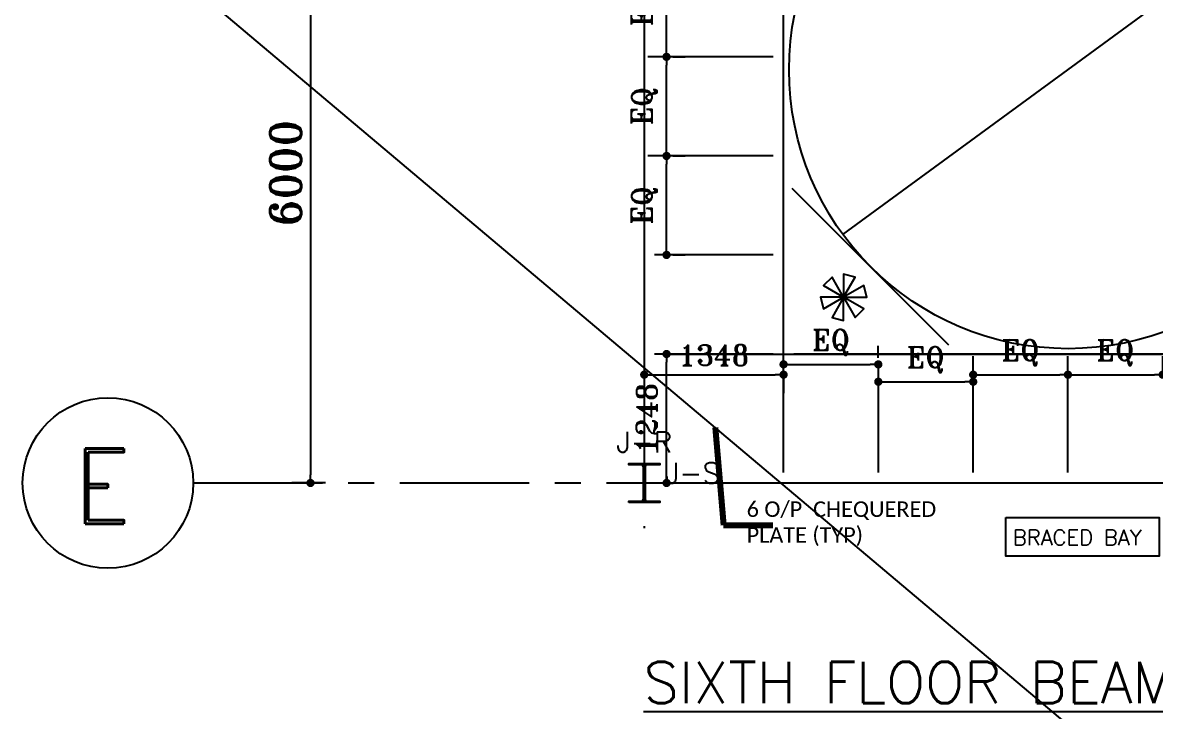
# Model space of a CAD drawing. Header units: inches. Extents: x 1387 to 2676, y -3554 to -2136.
# Drawn here: x 2628.05 to 2639.01, y -2654.7 to -2648.03 of the extents above; entities that cross this region are included whole.
import ezdxf
from ezdxf.enums import TextEntityAlignment as Align

# ---------------------------------------------------------------- set-up
doc = ezdxf.new("R2010")
doc.units = ezdxf.units.IN
doc.header["$MEASUREMENT"] = 0
for name, pattern in [('CENTER', [2, 1.25, -0.25, 0.25, -0.25]), ('DASHDOTX2', [2, 1, -0.5, 0, -0.5]), ('HIDDEN', [0.375, 0.25, -0.125])]:
    doc.linetypes.add(name, pattern=pattern)
for name, color, linetype in [('3', 3, 'HIDDEN'), ('3G', 3, 'Continuous'), ('A-TEXT', 7, 'Continuous'), ('AA-IPE300', 27, 'Continuous'), ('AA_CUT OUT', 250, 'Continuous'), ('Ax', 1, 'DASHDOTX2'), ('AXE', 1, 'CENTER'), ('DIM', 8, 'Continuous'), ('MEMBER TEXT', 7, 'Continuous'), ('Pich', 2, 'Continuous'), ('wall', 4, 'Continuous')]:
    doc.layers.add(name, color=color, linetype=linetype)
doc.layers.add('leder', color=96, linetype='Continuous', lineweight=18)
doc.styles.add('ROMAND', font='ROMAND.shx')
doc.styles.add('ROMANS', font='ROMANS')
doc.styles.add('ROMANT', font='romant')
doc.styles.get("Standard").update_dxf_attribs({"font": 'arial.ttf'})
doc.styles.add('T1', font='calibri.ttf', dxfattribs={"width": 0.85, "height": 75})
doc.dimstyles.new('1-100', dxfattribs={"dimtxt": 0.3, "dimasz": 0.08, "dimexe": 0.18, "dimexo": 0.0625, "dimgap": 0.09, "dimtad": 1, "dimdec": 0, "dimlfac": 1000, "dimdsep": 46, "dimtxsty": 'ROMANT', "dimblk": 'DOT', "dimcen": 0.09, "dimclrd": 1, "dimclre": 1, "dimclrt": 3, "dimadec": 0, "dimazin": 0, "dimtfac": 1, "dimtdec": 0, "dimtix": 1, "dimtofl": 0, "dimtmove": 2, "dimatfit": 3, "dimldrblk": 'DOT', "dimfxl": 1, "dimtolj": 1, "dimarcsym": 0})
doc.dimstyles.new('25_LINE', dxfattribs={"dimscale": 25, "dimtxt": 2, "dimasz": 1.25, "dimexe": 1.5, "dimexo": 0, "dimgap": 0.75, "dimtad": 0, "dimdec": 0, "dimzin": 0, "dimdsep": 46, "dimtxsty": 'Standard', "dimblk1": 'OBLIQUE', "dimblk2": 'OBLIQUE', "dimsah": 1, "dimcen": 1.5, "dimclrd": 40, "dimclre": 50, "dimclrt": 256, "dimadec": 0, "dimazin": 0, "dimtfac": 1, "dimtdec": 0, "dimtofl": 0, "dimtmove": 0, "dimatfit": 3, "dimldrblk": 'OBLIQUE', "dimfxl": 1, "dimtolj": 1, "dimtzin": 0, "dimarcsym": 0})
doc.dimstyles.new('Copy of 1-100', dxfattribs={"dimtxt": 0.2, "dimasz": 0.08, "dimexe": 0.18, "dimexo": 0.0625, "dimgap": 0.09, "dimtad": 1, "dimdec": 0, "dimlfac": 1000, "dimdsep": 46, "dimtxsty": 'ROMANT', "dimblk": 'DOT', "dimcen": 0.09, "dimclrd": 1, "dimclre": 1, "dimclrt": 3, "dimadec": 0, "dimazin": 0, "dimtfac": 1, "dimtdec": 0, "dimtix": 1, "dimtofl": 0, "dimtmove": 2, "dimatfit": 3, "dimldrblk": 'DOT', "dimfxl": 1, "dimtolj": 1, "dimarcsym": 0})

# ---------------------------------------------------------------- blocks, each defined once
blk = doc.blocks.new('DOT')
at = {"layer": 'DIM', "color": 0, "linetype": 'ByBlock'}
blk.add_line((-0.5, 0), (-1, 0), dxfattribs=at)
at = {"layer": 'DIM', "color": 0, "linetype": 'ByBlock', "const_width": 0.5}
blk.add_lwpolyline([(-0.25, 0, 1), (0.25, 0, 1)], format="xyb", close=True, dxfattribs=at)
blk = doc.blocks.new('*D2549')
at = {"color": 1, "lineweight": -2, "transparency": 16777216}
for p, q in [((-9722, 5596), (-10284, 5185)), ((-14078, 2404), (-10831, 4783))]:
    blk.add_line(p, q, dxfattribs=at)
at = {"layer": 'Defpoints', "color": 0, "transparency": 16777216}
for p in [(-9722, 5596), (-14078, 2404)]:
    blk.add_point(p, dxfattribs=at)
at = {"color": 1, "lineweight": -2, "transparency": 16777216, "xscale": 0.08, "yscale": 0.08, "zscale": 0.08}
for p, rotation in [((-9722, 5596), 36.23449440421251), ((-14078, 2404), 216.2344944042126)]:
    blk.add_blockref('DOT', p, dxfattribs=dict(at, rotation=rotation))
at = {"color": 3, "transparency": 16777216, "insert": (-10557, 4984), "char_height": 150, "attachment_point": 5, "rotation": 36.2345, "style": 'ROMANT'}
blk.add_mtext('\\A1;∅5400', dxfattribs=at)
blk = doc.blocks.new('_Dot')
at = {"layer": 'DIM', "color": 0, "lineweight": -2}
blk.add_line((-0.5, 0), (-1, 0), dxfattribs=at)
at = {"layer": 'DIM', "color": 0, "const_width": 0.5}
blk.add_lwpolyline([(-0.25, 0, 1), (0.25, 0, 1)], format="xyb", close=True, dxfattribs=at)
blk = doc.blocks.new('*D2442')
at = {"layer": 'Defpoints', "color": 0, "transparency": 16777216}
for p in [(2634.224, -2651.242), (2634.276, -2651.242), (2634.224, -2652.49)]:
    blk.add_point(p, dxfattribs=at)
at = {"layer": 'Pich', "color": 1, "lineweight": -2, "transparency": 16777216}
for p, q in [((2634.287, -2651.242), (2634.456, -2651.242)), ((2634.276, -2652.41), (2634.276, -2651.322)), ((2634.287, -2652.49), (2634.456, -2652.49))]:
    blk.add_line(p, q, dxfattribs=at)
at = {"layer": 'Pich', "color": 1, "lineweight": -2, "transparency": 16777216, "xscale": 0.08, "yscale": 0.08, "zscale": 0.08}
for p, rotation in [((2634.276, -2651.242), 90), ((2634.276, -2652.49), 270)]:
    blk.add_blockref('DOT', p, dxfattribs=dict(at, rotation=rotation))
at = {"layer": 'Pich', "color": 3, "transparency": 16777216, "insert": (2634.086, -2651.866), "char_height": 0.2, "attachment_point": 5, "rotation": 90, "style": 'ROMANT'}
blk.add_mtext('\\A1;1248', dxfattribs=at)
blk = doc.blocks.new('*D2443')
at = {"layer": 'Defpoints', "color": 0, "transparency": 16777216}
for p in [(2641.039, -2650.283), (2641.039, -2650.283), (2634.224, -2651.242)]:
    blk.add_point(p, dxfattribs=at)
at = {"layer": 'Pich', "color": 1, "lineweight": -2, "transparency": 16777216}
for p, q in [((2641.039, -2651.162), (2641.039, -2650.363)), ((2641.101, -2650.283), (2641.219, -2650.283)), ((2634.287, -2651.242), (2641.219, -2651.242))]:
    blk.add_line(p, q, dxfattribs=at)
at = {"layer": 'Pich', "color": 1, "lineweight": -2, "transparency": 16777216, "xscale": 0.08, "yscale": 0.08, "zscale": 0.08}
for p, rotation in [((2641.039, -2650.283), 90), ((2641.039, -2651.242), 270)]:
    blk.add_blockref('DOT', p, dxfattribs=dict(at, rotation=rotation))
at = {"layer": 'Pich', "color": 3, "transparency": 16777216, "insert": (2640.825, -2650.763), "char_height": 0.2, "attachment_point": 5, "rotation": 90, "style": 'ROMANT'}
blk.add_mtext('\\A1;EQ', dxfattribs=at)
blk = doc.blocks.new('*D2444')
at = {"layer": 'Defpoints', "color": 0, "transparency": 16777216}
for p in [(2634.276, -2649.325), (2634.344, -2649.325), (2634.276, -2650.283)]:
    blk.add_point(p, dxfattribs=at)
at = {"layer": 'Pich', "color": 1, "lineweight": -2, "transparency": 16777216}
for p, q in [((2634.281, -2649.325), (2634.096, -2649.325)), ((2634.276, -2650.203), (2634.276, -2649.405)), ((2634.338, -2650.283), (2634.456, -2650.283))]:
    blk.add_line(p, q, dxfattribs=at)
at = {"layer": 'Pich', "color": 1, "lineweight": -2, "transparency": 16777216, "xscale": 0.08, "yscale": 0.08, "zscale": 0.08}
for p, rotation in [((2634.276, -2649.325), 90), ((2634.276, -2650.283), 270)]:
    blk.add_blockref('DOT', p, dxfattribs=dict(at, rotation=rotation))
at = {"layer": 'Pich', "color": 3, "transparency": 16777216, "insert": (2634.062, -2649.804), "char_height": 0.2, "attachment_point": 5, "rotation": 90, "style": 'ROMANT'}
blk.add_mtext('\\A1;EQ', dxfattribs=at)
blk = doc.blocks.new('*D2445')
at = {"layer": 'Defpoints', "color": 0, "transparency": 16777216}
for p in [(2634.276, -2648.366), (2634.344, -2648.366), (2634.276, -2649.325)]:
    blk.add_point(p, dxfattribs=at)
at = {"layer": 'Pich', "color": 1, "lineweight": -2, "transparency": 16777216}
for p, q in [((2634.281, -2648.366), (2634.096, -2648.366)), ((2634.276, -2649.245), (2634.276, -2648.446)), ((2634.338, -2649.325), (2634.456, -2649.325))]:
    blk.add_line(p, q, dxfattribs=at)
at = {"layer": 'Pich', "color": 1, "lineweight": -2, "transparency": 16777216, "xscale": 0.08, "yscale": 0.08, "zscale": 0.08}
for p, rotation in [((2634.276, -2648.366), 90), ((2634.276, -2649.325), 270)]:
    blk.add_blockref('DOT', p, dxfattribs=dict(at, rotation=rotation))
at = {"layer": 'Pich', "color": 3, "transparency": 16777216, "insert": (2634.062, -2648.845), "char_height": 0.2, "attachment_point": 5, "rotation": 90, "style": 'ROMANT'}
blk.add_mtext('\\A1;EQ', dxfattribs=at)
blk = doc.blocks.new('*D2446')
at = {"layer": 'Defpoints', "color": 0, "transparency": 16777216}
for p in [(2634.276, -2647.407), (2634.344, -2647.407), (2634.276, -2648.366)]:
    blk.add_point(p, dxfattribs=at)
at = {"layer": 'Pich', "color": 1, "lineweight": -2, "transparency": 16777216}
for p, q in [((2634.281, -2647.407), (2634.096, -2647.407)), ((2634.276, -2648.286), (2634.276, -2647.487)), ((2634.338, -2648.366), (2634.456, -2648.366))]:
    blk.add_line(p, q, dxfattribs=at)
at = {"layer": 'Pich', "color": 1, "lineweight": -2, "transparency": 16777216, "xscale": 0.08, "yscale": 0.08, "zscale": 0.08}
for p, rotation in [((2634.276, -2647.407), 90), ((2634.276, -2648.366), 270)]:
    blk.add_blockref('DOT', p, dxfattribs=dict(at, rotation=rotation))
at = {"layer": 'Pich', "color": 3, "transparency": 16777216, "insert": (2634.062, -2647.887), "char_height": 0.2, "attachment_point": 5, "rotation": 90, "style": 'ROMANT'}
blk.add_mtext('\\A1;EQ', dxfattribs=at)
blk = doc.blocks.new('*D2449')
at = {"layer": 'Defpoints', "color": 0, "transparency": 16777216}
for p in [(2634.06, -2651.411), (2635.408, -2651.411), (2635.408, -2651.442)]:
    blk.add_point(p, dxfattribs=at)
at = {"layer": 'Pich', "color": 1, "lineweight": -2, "transparency": 16777216}
for p, q in [((2634.06, -2651.473), (2634.06, -2651.622)), ((2634.14, -2651.442), (2635.328, -2651.442)), ((2635.408, -2651.473), (2635.408, -2651.622))]:
    blk.add_line(p, q, dxfattribs=at)
at = {"layer": 'Pich', "color": 1, "lineweight": -2, "transparency": 16777216, "xscale": 0.08, "yscale": 0.08, "zscale": 0.08, "rotation": 180}
blk.add_blockref('DOT', (2634.06, -2651.442), dxfattribs=at)
at = {"layer": 'Pich', "color": 1, "lineweight": -2, "transparency": 16777216, "xscale": 0.08, "yscale": 0.08, "zscale": 0.08}
blk.add_blockref('DOT', (2635.408, -2651.442), dxfattribs=at)
at = {"layer": 'Pich', "color": 3, "transparency": 16777216, "insert": (2634.734, -2651.252), "char_height": 0.2, "attachment_point": 5, "style": 'ROMANT'}
blk.add_mtext('\\A1;1348', dxfattribs=at)
blk = doc.blocks.new('*D2450')
at = {"layer": 'Defpoints', "color": 0, "transparency": 16777216}
for p in [(2636.325, -2651.342), (2636.325, -2651.342), (2635.408, -2651.411)]:
    blk.add_point(p, dxfattribs=at)
at = {"layer": 'Pich', "color": 1, "lineweight": -2, "transparency": 16777216}
for p, q in [((2635.408, -2651.348), (2635.408, -2651.162)), ((2636.325, -2651.279), (2636.325, -2651.162)), ((2635.488, -2651.342), (2636.245, -2651.342))]:
    blk.add_line(p, q, dxfattribs=at)
at = {"layer": 'Pich', "color": 1, "lineweight": -2, "transparency": 16777216, "xscale": 0.08, "yscale": 0.08, "zscale": 0.08, "rotation": 180}
blk.add_blockref('DOT', (2635.408, -2651.342), dxfattribs=at)
at = {"layer": 'Pich', "color": 1, "lineweight": -2, "transparency": 16777216, "xscale": 0.08, "yscale": 0.08, "zscale": 0.08}
blk.add_blockref('DOT', (2636.325, -2651.342), dxfattribs=at)
at = {"layer": 'Pich', "color": 3, "transparency": 16777216, "insert": (2635.867, -2651.128), "char_height": 0.2, "attachment_point": 5, "style": 'ROMANT'}
blk.add_mtext('\\A1;EQ', dxfattribs=at)
blk = doc.blocks.new('*D2451')
at = {"layer": 'Defpoints', "color": 0, "transparency": 16777216}
for p in [(2636.325, -2651.442), (2637.243, -2651.51), (2637.243, -2651.51)]:
    blk.add_point(p, dxfattribs=at)
at = {"layer": 'Pich', "color": 1, "lineweight": -2, "transparency": 16777216}
for p, q in [((2637.243, -2651.447), (2637.243, -2651.33)), ((2636.325, -2651.504), (2636.325, -2651.69)), ((2636.405, -2651.51), (2637.163, -2651.51))]:
    blk.add_line(p, q, dxfattribs=at)
at = {"layer": 'Pich', "color": 1, "lineweight": -2, "transparency": 16777216, "xscale": 0.08, "yscale": 0.08, "zscale": 0.08, "rotation": 180}
blk.add_blockref('DOT', (2636.325, -2651.51), dxfattribs=at)
at = {"layer": 'Pich', "color": 1, "lineweight": -2, "transparency": 16777216, "xscale": 0.08, "yscale": 0.08, "zscale": 0.08}
blk.add_blockref('DOT', (2637.243, -2651.51), dxfattribs=at)
at = {"layer": 'Pich', "color": 3, "transparency": 16777216, "insert": (2636.784, -2651.296), "char_height": 0.2, "attachment_point": 5, "style": 'ROMANT'}
blk.add_mtext('\\A1;EQ', dxfattribs=at)
blk = doc.blocks.new('*D2452')
at = {"layer": 'Defpoints', "color": 0, "transparency": 16777216}
for p in [(2637.243, -2651.442), (2638.16, -2651.442), (2638.16, -2651.51)]:
    blk.add_point(p, dxfattribs=at)
at = {"layer": 'Pich', "color": 1, "lineweight": -2, "transparency": 16777216}
for p, q in [((2637.243, -2651.379), (2637.243, -2651.262)), ((2638.16, -2651.447), (2638.16, -2651.262)), ((2637.323, -2651.442), (2638.08, -2651.442))]:
    blk.add_line(p, q, dxfattribs=at)
at = {"layer": 'Pich', "color": 1, "lineweight": -2, "transparency": 16777216, "xscale": 0.08, "yscale": 0.08, "zscale": 0.08, "rotation": 180}
blk.add_blockref('DOT', (2637.243, -2651.442), dxfattribs=at)
at = {"layer": 'Pich', "color": 1, "lineweight": -2, "transparency": 16777216, "xscale": 0.08, "yscale": 0.08, "zscale": 0.08}
blk.add_blockref('DOT', (2638.16, -2651.442), dxfattribs=at)
at = {"layer": 'Pich', "color": 3, "transparency": 16777216, "insert": (2637.701, -2651.228), "char_height": 0.2, "attachment_point": 5, "style": 'ROMANT'}
blk.add_mtext('\\A1;EQ', dxfattribs=at)
blk = doc.blocks.new('*D2453')
at = {"layer": 'Defpoints', "color": 0, "transparency": 16777216}
for p in [(2638.16, -2651.442), (2639.077, -2651.442), (2639.077, -2651.51)]:
    blk.add_point(p, dxfattribs=at)
at = {"layer": 'Pich', "color": 1, "lineweight": -2, "transparency": 16777216}
for p, q in [((2638.16, -2651.379), (2638.16, -2651.262)), ((2639.077, -2651.447), (2639.077, -2651.262)), ((2638.24, -2651.442), (2638.997, -2651.442))]:
    blk.add_line(p, q, dxfattribs=at)
at = {"layer": 'Pich', "color": 1, "lineweight": -2, "transparency": 16777216, "xscale": 0.08, "yscale": 0.08, "zscale": 0.08, "rotation": 180}
blk.add_blockref('DOT', (2638.16, -2651.442), dxfattribs=at)
at = {"layer": 'Pich', "color": 1, "lineweight": -2, "transparency": 16777216, "xscale": 0.08, "yscale": 0.08, "zscale": 0.08}
blk.add_blockref('DOT', (2639.077, -2651.442), dxfattribs=at)
at = {"layer": 'Pich', "color": 3, "transparency": 16777216, "insert": (2638.618, -2651.228), "char_height": 0.2, "attachment_point": 5, "style": 'ROMANT'}
blk.add_mtext('\\A1;EQ', dxfattribs=at)
blk = doc.blocks.new('_Oblique')
at = {"color": 0, "linetype": 'ByBlock', "lineweight": -2}
blk.add_line((-0.5, -0.5), (0.5, 0.5), dxfattribs=at)
blk = doc.blocks.new('*D2087')
at = {"layer": 'Defpoints', "color": 0, "transparency": 16777216}
for p in [(2631.039, -2646.49), (2630.831, -2652.49), (2631.039, -2652.49)]:
    blk.add_point(p, dxfattribs=at)
at = {"layer": 'wall', "color": 1, "lineweight": -2, "transparency": 16777216}
for p, q in [((2630.976, -2646.49), (2630.651, -2646.49)), ((2630.831, -2646.57), (2630.831, -2652.41)), ((2630.976, -2652.49), (2630.651, -2652.49))]:
    blk.add_line(p, q, dxfattribs=at)
at = {"layer": 'wall', "color": 1, "lineweight": -2, "transparency": 16777216, "xscale": 0.08, "yscale": 0.08, "zscale": 0.08}
for p, rotation in [((2630.831, -2646.49), 89.99960862946195), ((2630.831, -2652.49), 269.999608629462)]:
    blk.add_blockref('DOT', p, dxfattribs=dict(at, rotation=rotation))
at = {"layer": 'wall', "color": 3, "transparency": 16777216, "insert": (2630.591, -2649.49), "char_height": 0.3, "attachment_point": 5, "rotation": 89.9996, "style": 'ROMANT'}
blk.add_mtext('\\A1;6000', dxfattribs=at)
blk = doc.blocks.new('G$C27AC7FF8')
at = {"color": 3}
blk.add_lwpolyline([(-13876.1, 1685), (-14071, 1797.5), (-13846, 1797.5), (-13876.1, 1910), (-14071, 1797.5), (-13958.5, 1992.4), (-14071, 2022.5), (-14071, 1797.5), (-14183.5, 1992.4), (-14265.8, 1910), (-14071, 1797.5), (-14296, 1797.5), (-14265.8, 1685), (-14071, 1797.5), (-14183.5, 1602.7), (-14071, 1572.5), (-14071, 1797.5), (-13958.5, 1602.7), (-13876.1, 1685), (-14071, 1797.5), (-13846, 1797.5)], dxfattribs=at)
at = {"layer": 'AA_CUT OUT', "color": 1}
blk.add_circle((-11899.5, 4000), 2700, dxfattribs=at)
dim = blk.add_diameter_dim_2p(p1=(-14077.8, 2404.1), p2=(-9722.2, 5595.9), dimstyle='Copy of 1-100', override={"dimtxt": 150, "dimlfac": 1})
dim.commit()
dim.dimension.update_dxf_attribs({"geometry": '*D2549', "text_midpoint": (-10557.3, 4983.9), "dimtype": 163})

msp = doc.modelspace()

# ---------------------------------------------------------------- hatches: boundary and pattern name
for points in [[(2634.05287842, -2652.31508944), (2634.04140219, -2652.31508944, 0.4144144444), (2634.05287842, -2652.32657355)], [(2634.06787842, -2652.31508944), (2634.07935465, -2652.31508944, -0.4144144444), (2634.06787842, -2652.32657355)], [(2634.05287842, -2652.66512895), (2634.04140219, -2652.66512895, -0.4144144444), (2634.05287842, -2652.65364484)], [(2634.06787842, -2652.66512895), (2634.07935465, -2652.66512895, 0.4144144444), (2634.06787842, -2652.65364484)]]:
    msp.add_hatch(color=1).paths.add_polyline_path(points)

# ---------------------------------------------------------------- linework, layer by layer
at = {"color": 96, "elevation": -0.001}
msp.add_lwpolyline([(2637.55811299, -2652.82468866), (2639.04148875, -2652.82468866), (2639.04148875, -2653.19744172), (2637.55811299, -2653.19744172)], close=True, dxfattribs=at)
at = {"layer": '3G'}
msp.add_lwpolyline([(2633.91037842, -2652.68008944), (2633.91037842, -2652.66508944), (2634.05287842, -2652.66508944), (2634.05287842, -2652.31508944), (2633.91037842, -2652.31508944), (2633.91037842, -2652.30008944), (2634.21037842, -2652.30008944), (2634.21037842, -2652.31508944), (2634.06787842, -2652.31508944), (2634.06787842, -2652.66508944), (2634.21037842, -2652.66508944), (2634.21037842, -2652.68008944)], close=True, dxfattribs=at)
for centre, start, end in [((2634.05287842, -2652.31509731), 180.157926883, 270.157926883), ((2634.06787842, -2652.31509731), 269.842073117, 359.842073117), ((2634.06787842, -2652.31509731), 269.842073117, 359.842073117), ((2634.05287842, -2652.66512108), 89.842073117, 179.842073117), ((2634.05287842, -2652.66512108), 89.842073117, 179.842073117), ((2634.06787842, -2652.66512108), 0.157926883, 90.157926883), ((2634.06787842, -2652.66512108), 0.157926883, 90.157926883), ((2634.06787842, -2652.66512108), 0.157926883, 90.157926883)]:
    msp.add_arc(centre, 0.01147623, start, end, dxfattribs=at)
at = {"layer": 'AA-IPE300', "color": 3}
for p, q in [((2634.06034225, -2642.49019815), (2634.06034225, -2652.49019815)), ((2635.40820209, -2652.39019815), (2635.40820209, -2645.59023694)), ((2635.30820209, -2648.36603831), (2634.16034225, -2648.36603831)), ((2635.30820209, -2649.32463831), (2634.16034225, -2649.32463831)), ((2635.48863534, -2649.63619674), (2637.00430345, -2651.15186485)), ((2635.30820209, -2650.28323831), (2634.16034225, -2650.28323831)), ((2635.30820209, -2651.24183831), (2634.16034225, -2651.24183831)), ((2640.8114824, -2651.24183831), (2635.50820209, -2651.24183831)), ((2636.32536209, -2652.39019815), (2636.32536209, -2651.34183831)), ((2637.24252209, -2652.39019815), (2637.24252209, -2651.34183831)), ((2638.15968209, -2652.39019815), (2638.15968209, -2651.34183831)), ((2634.06034225, -2652.49019815), (2650.06034225, -2652.49019815))]:
    msp.add_line(p, q, dxfattribs=at)
at = {"layer": 'Ax', "linetype": 'Continuous', "ltscale": 0.5}
msp.add_circle((2628.87108881, -2652.49007843), 0.825, dxfattribs=at)
at = {"layer": 'AXE'}
for p, q in [((2634.06033299, -2638.90945791), (2634.06036922, -2652.92733862)), ((2629.6961178, -2652.49007843), (2652.97383025, -2652.49013707))]:
    msp.add_line(p, q, dxfattribs=at)

# ---------------------------------------------------------------- block references
at = {"layer": 'AA_CUT OUT', "color": 3, "xscale": 0.001, "yscale": 0.001, "zscale": 0.001}
msp.add_blockref('G$C27AC7FF8', (2650.06034225, -2652.49019815), dxfattribs=at)

# ---------------------------------------------------------------- texts
at = {"color": 3, "style": 'ROMANS'}
msp.add_text('BRACED BAY', height=0.15, dxfattribs=at).set_placement((2637.62620021, -2653.09243159, -0.001))
at = {"layer": '3', "color": 3, "style": 'ROMAND'}
msp.add_text('E', height=0.7299072, dxfattribs=at).set_placement((2628.82191696, -2652.52044491, 0.00000001), align=Align.MIDDLE_CENTER)
at = {"layer": 'A-TEXT', "color": 3, "style": 'ROMANS'}
msp.add_text('%%USIXTH FLOOR BEAM CONNECTION PLAN +27.0M', height=0.4, dxfattribs=at).set_placement((2634.05296846, -2654.62017636, 9177.40556425))
at = {"layer": 'MEMBER TEXT', "color": 3, "ltscale": 2, "style": 'ROMANS'}
for s, p in [('J-R', (2634.06055931, -2652.09427721)), ('J-S', (2634.52943634, -2652.39514318))]:
    msp.add_text(s, height=0.2, dxfattribs=at).set_placement(p, align=Align.MIDDLE)
at = {"layer": 'MEMBER TEXT', "insert": (2635.0513101, -2652.66833651), "char_height": 0.15, "width": 1.8640379779, "attachment_point": 1, "style": 'T1'}
msp.add_mtext('{\\W1;6 O/P  CHEQUERED PLATE (TYP)}', dxfattribs=at)

# ---------------------------------------------------------------- dimensions: what is measured, and where the dimension line sits
at = {"layer": 'Pich'}
for base, p1, p2, picture, middle in [((2634.27569929, -2647.40743831), (2634.27569929, -2648.36603831), (2634.34374388, -2647.40743831), '*D2446', (2634.06188976, -2647.88673831)), ((2634.27569929, -2648.36603831), (2634.27569929, -2649.32463831), (2634.34374388, -2648.36603831), '*D2445', (2634.06188976, -2648.84533831)), ((2634.27569929, -2649.32463831), (2634.27569929, -2650.28323831), (2634.34374388, -2649.32463831), '*D2444', (2634.06188976, -2649.80393831)), ((2641.0386465, -2650.28323831), (2634.22431914, -2651.24183831), (2641.0386465, -2650.28323831), '*D2443', (2640.82483698, -2650.76253831))]:
    dim = msp.add_linear_dim(base=base, p1=p1, p2=p2, angle=90, text='EQ', dimstyle='Copy of 1-100', dxfattribs=at)
    dim.commit()
    dim.dimension.update_dxf_attribs({"geometry": picture, "text_midpoint": middle})
for base, p1, p2, picture, middle in [((2636.32536209, -2651.34168541), (2635.40820209, -2651.41084662), (2636.32536209, -2651.34168541), '*D2450', (2635.86678209, -2651.12787588)), ((2638.15968209, -2651.44167471), (2637.24252209, -2651.44167471), (2638.15968209, -2651.50965887), '*D2452', (2637.70110209, -2651.22786518)), ((2639.07684209, -2651.44167471), (2638.15968209, -2651.44167471), (2639.07684209, -2651.50965887), '*D2453', (2638.61826209, -2651.22786518)), ((2637.24252209, -2651.50965887), (2636.32536209, -2651.44167471), (2637.24252209, -2651.50965887), '*D2451', (2636.78394209, -2651.29584935))]:
    dim = msp.add_linear_dim(base=base, p1=p1, p2=p2, text='EQ', dimstyle='Copy of 1-100', dxfattribs=at)
    dim.commit()
    dim.dimension.update_dxf_attribs({"geometry": picture, "text_midpoint": middle})
dim = msp.add_linear_dim(base=(2635.40820209, -2651.44167471), p1=(2634.06034225, -2651.41084662), p2=(2635.40820209, -2651.41084662), dimstyle='Copy of 1-100', dxfattribs=at)
dim.commit()
dim.dimension.update_dxf_attribs({"geometry": '*D2449', "text_midpoint": (2634.73427217, -2651.25167471)})
dim = msp.add_linear_dim(base=(2634.27569929, -2651.24183831), p1=(2634.22431914, -2652.49019815), p2=(2634.22431914, -2651.24183831), angle=90, dimstyle='Copy of 1-100', dxfattribs=at)
dim.commit()
dim.dimension.update_dxf_attribs({"geometry": '*D2442', "text_midpoint": (2634.08569929, -2651.86601823)})
at = {"layer": 'wall'}
dim = msp.add_aligned_dim(p1=(2631.03894907, -2646.49008181), p2=(2631.03890809, -2652.49008101), distance=-0.20825871, dimstyle='1-100', dxfattribs=at)
dim.commit()
dim.dimension.update_dxf_attribs({"geometry": '*D2087', "text_midpoint": (2630.59066987, -2649.49007835)})

# ---------------------------------------------------------------- leaders
at = {"layer": 'leder'}
msp.add_leader([(2634.74655949, -2651.95162112), (2634.82731239, -2652.89866192), (2635.3041999, -2652.89866192)], dimstyle='25_LINE', override={"dimscale": 60, "dimtxt": 2, "dimasz": 1.25, "dimgap": 0.75, "dimtad": 0, "dimtxsty": 'Standard', "dimclrd": 256, "dimlwd": 65534}, dxfattribs=at)

doc.saveas('drawing.dxf')
